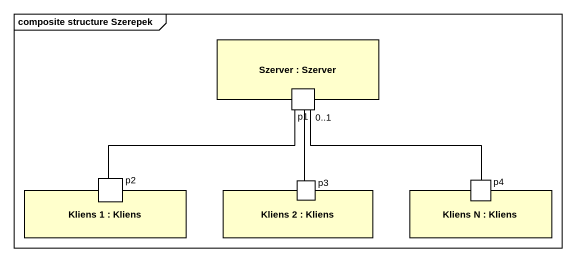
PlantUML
@startuml
mainframe composite structure Szerepek
rectangle "Szerver : Szerver" as Szerver {
  port p1
}
rectangle "Kliens 1 : Kliens" as Kliens_1 {
  port p2
}
rectangle "Kliens 2 : Kliens" as Kliens_2 {
  port p3
}
rectangle "Kliens N : Kliens" as Kliens_N {
  port p4
}
p1 -left- p2
p1 "0..1" -- p3
p1 -right- p4
@enduml
